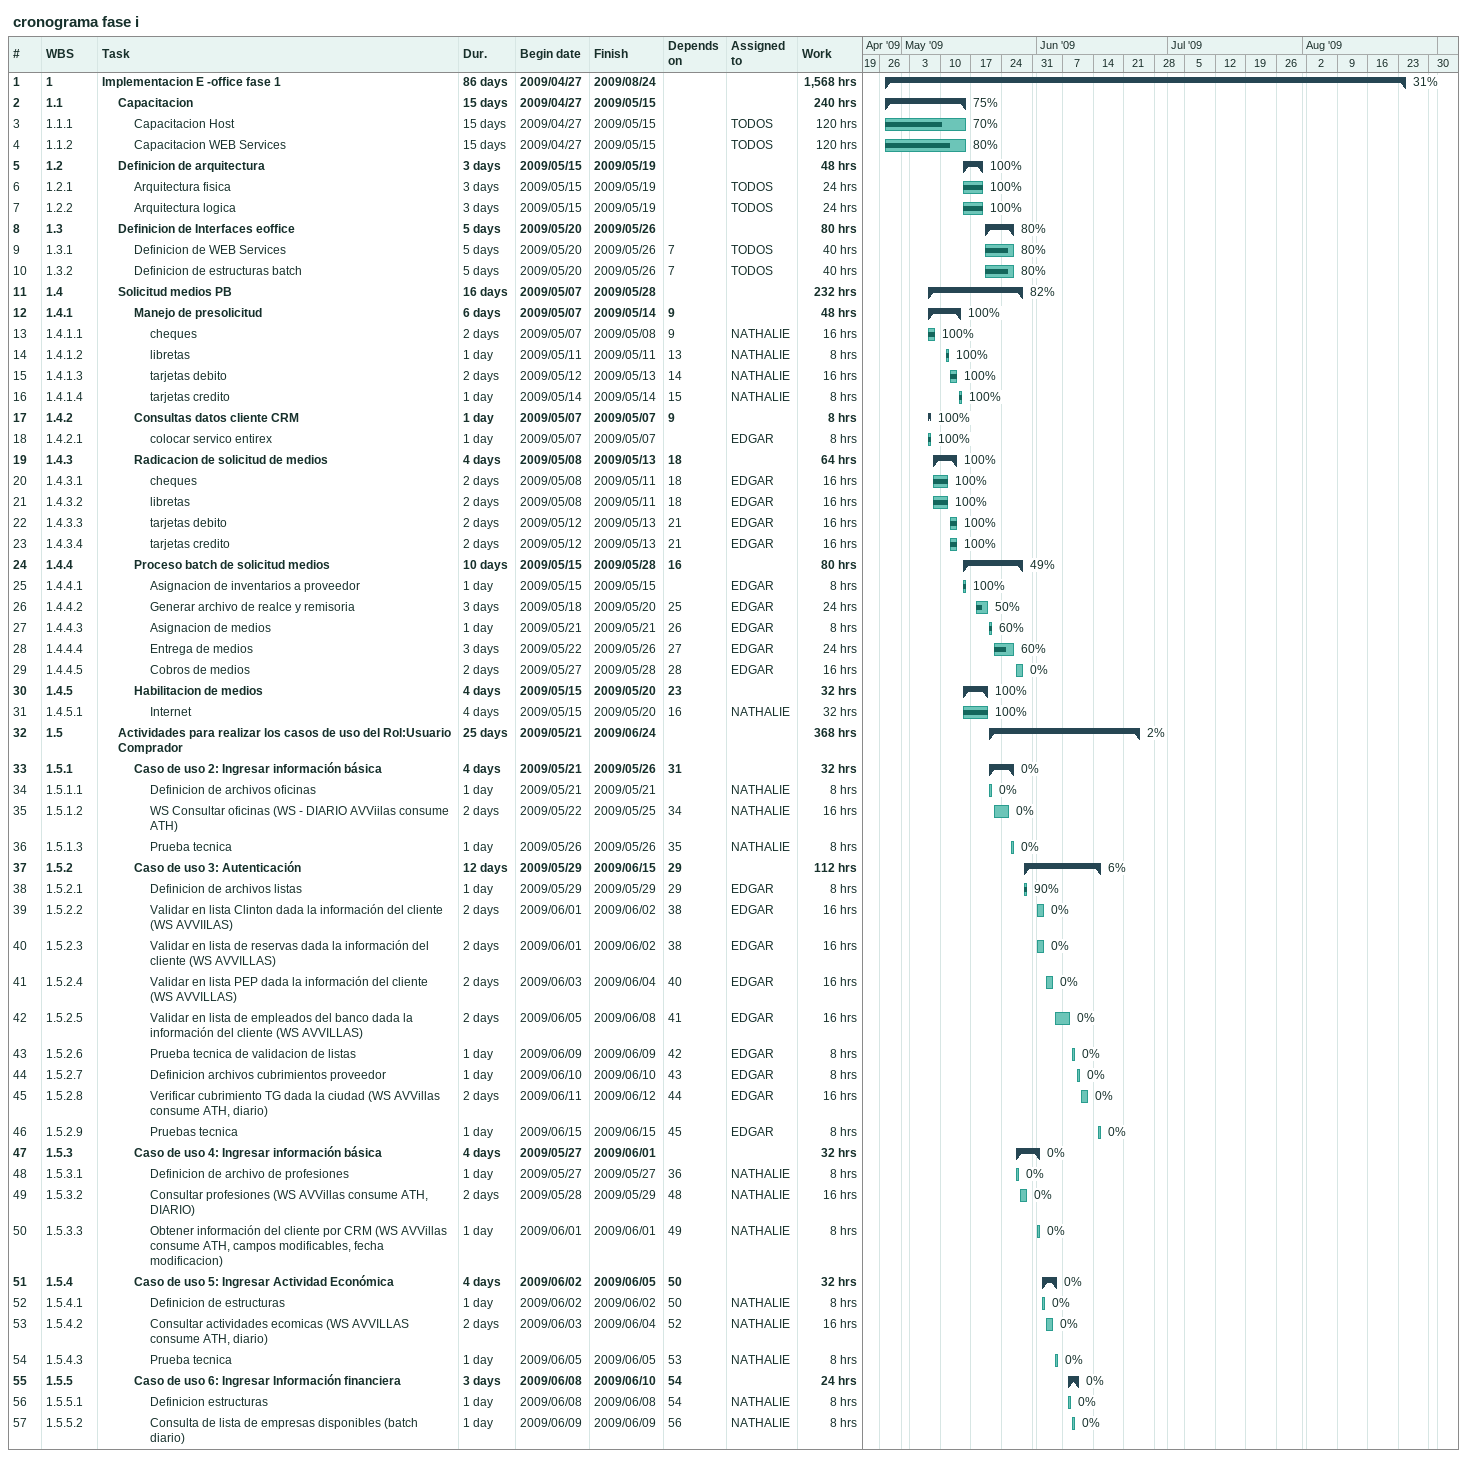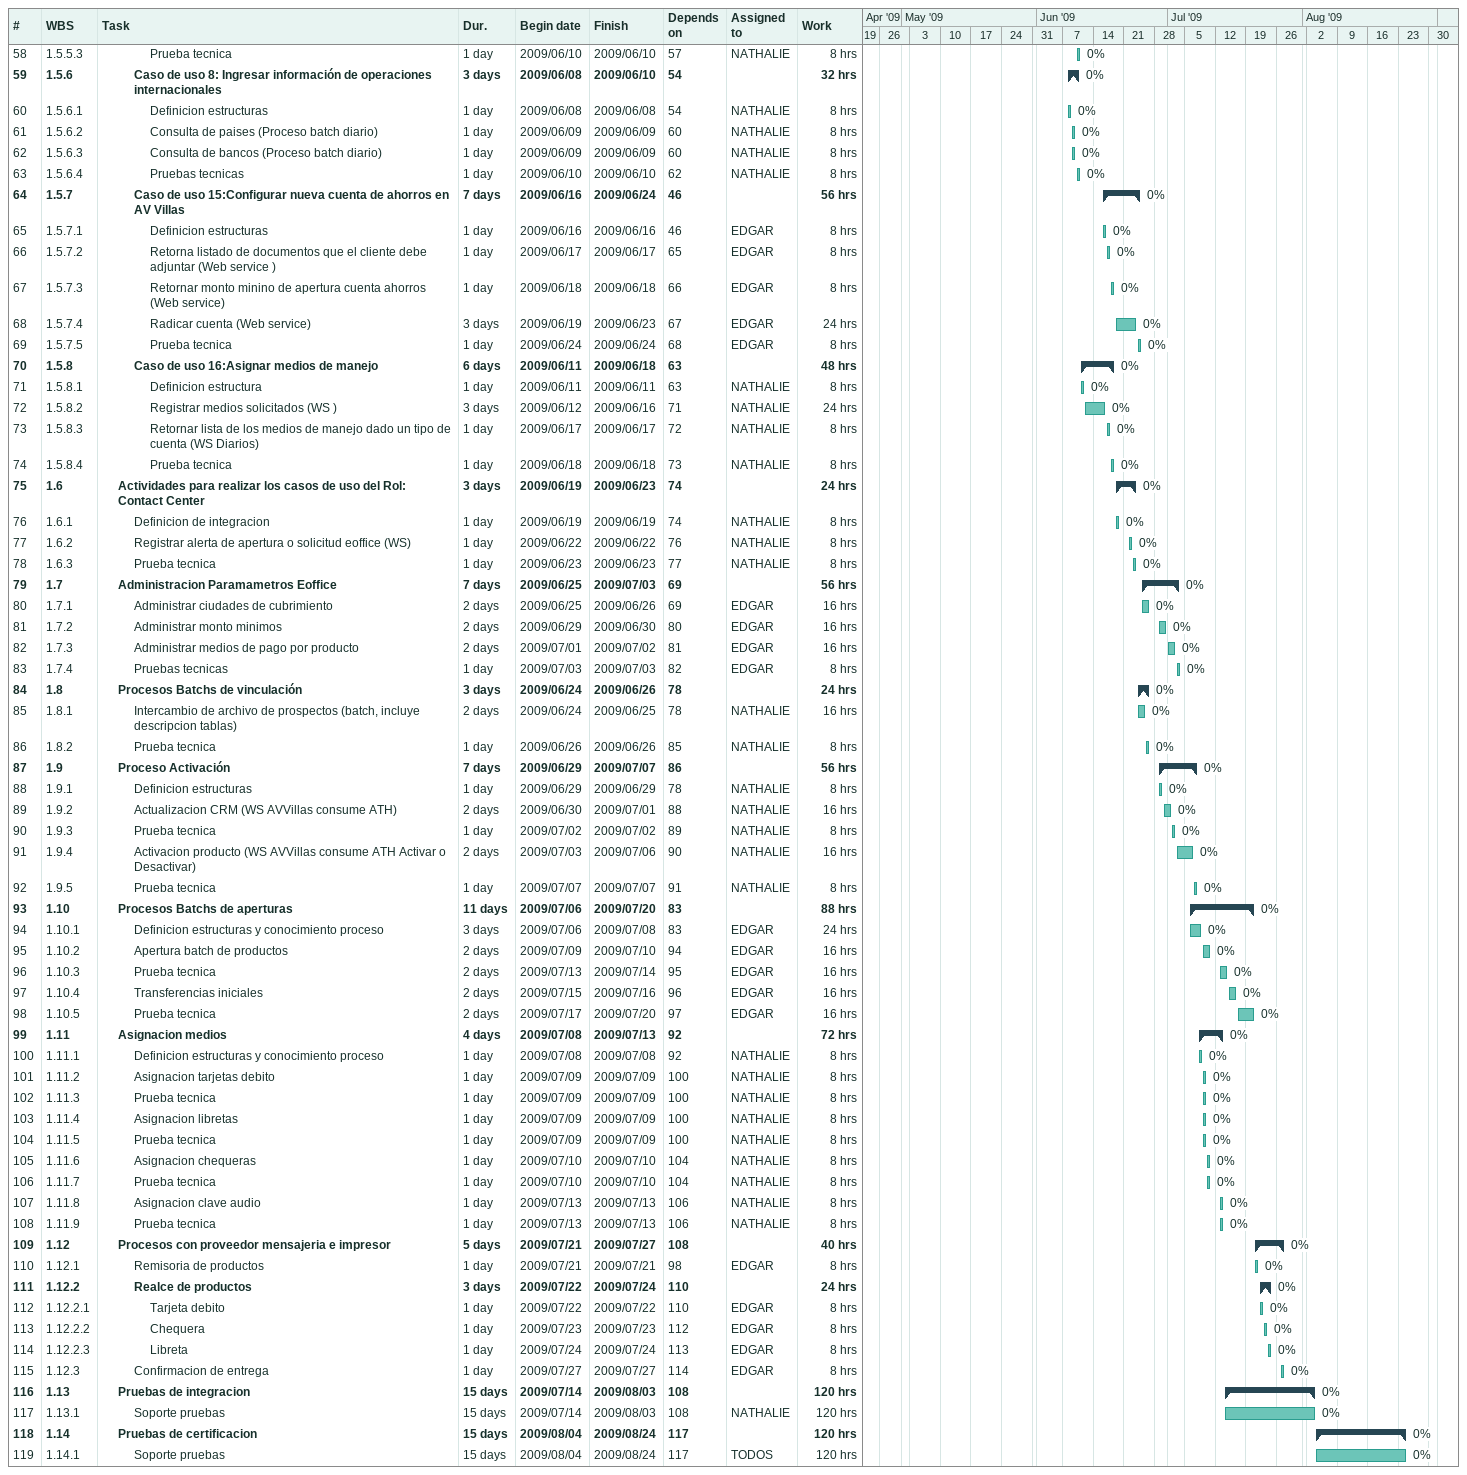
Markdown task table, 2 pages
cronograma fase i

| ID | WBS | Task | Duration | Start | Finish | Predecessors | Resources | % complete | Work (h) |
|---|---|---|---|---|---|---|---|---|---|
| 1 | 1 | **Implementacion E -office fase 1** | 86d | 2009-04-27 | 2009-08-24 |  |  | 31 | 1568 |
| 2 | 1.1 | **Capacitacion** | 15d | 2009-04-27 | 2009-05-15 |  |  | 75 | 240 |
| 3 | 1.1.1 | Capacitacion Host | 15d | 2009-04-27 | 2009-05-15 |  | TODOS | 70 | 120 |
| 4 | 1.1.2 | Capacitacion WEB Services | 15d | 2009-04-27 | 2009-05-15 |  | TODOS | 80 | 120 |
| 5 | 1.2 | **Definicion de arquitectura** | 3d | 2009-05-15 | 2009-05-19 |  |  | 100 | 48 |
| 6 | 1.2.1 | Arquitectura fisica | 3d | 2009-05-15 | 2009-05-19 |  | TODOS | 100 | 24 |
| 7 | 1.2.2 | Arquitectura logica | 3d | 2009-05-15 | 2009-05-19 |  | TODOS | 100 | 24 |
| 8 | 1.3 | **Definicion de Interfaces eoffice** | 5d | 2009-05-20 | 2009-05-26 |  |  | 80 | 80 |
| 9 | 1.3.1 | Definicion de WEB Services | 5d | 2009-05-20 | 2009-05-26 | 7 | TODOS | 80 | 40 |
| 10 | 1.3.2 | Definicion de estructuras batch | 5d | 2009-05-20 | 2009-05-26 | 7 | TODOS | 80 | 40 |
| 11 | 1.4 | **Solicitud medios PB** | 16d | 2009-05-07 | 2009-05-28 |  |  | 82 | 232 |
| 12 | 1.4.1 | **Manejo de presolicitud** | 6d | 2009-05-07 | 2009-05-14 | 9 |  | 100 | 48 |
| 13 | 1.4.1.1 | cheques | 2d | 2009-05-07 | 2009-05-08 | 9 | NATHALIE | 100 | 16 |
| 14 | 1.4.1.2 | libretas | 1d | 2009-05-11 | 2009-05-11 | 13 | NATHALIE | 100 | 8 |
| 15 | 1.4.1.3 | tarjetas debito | 2d | 2009-05-12 | 2009-05-13 | 14 | NATHALIE | 100 | 16 |
| 16 | 1.4.1.4 | tarjetas credito | 1d | 2009-05-14 | 2009-05-14 | 15 | NATHALIE | 100 | 8 |
| 17 | 1.4.2 | **Consultas datos cliente CRM** | 1d | 2009-05-07 | 2009-05-07 | 9 |  | 100 | 8 |
| 18 | 1.4.2.1 | colocar servico entirex | 1d | 2009-05-07 | 2009-05-07 |  | EDGAR | 100 | 8 |
| 19 | 1.4.3 | **Radicacion de solicitud de medios** | 4d | 2009-05-08 | 2009-05-13 | 18 |  | 100 | 64 |
| 20 | 1.4.3.1 | cheques | 2d | 2009-05-08 | 2009-05-11 | 18 | EDGAR | 100 | 16 |
| 21 | 1.4.3.2 | libretas | 2d | 2009-05-08 | 2009-05-11 | 18 | EDGAR | 100 | 16 |
| 22 | 1.4.3.3 | tarjetas debito | 2d | 2009-05-12 | 2009-05-13 | 21 | EDGAR | 100 | 16 |
| 23 | 1.4.3.4 | tarjetas credito | 2d | 2009-05-12 | 2009-05-13 | 21 | EDGAR | 100 | 16 |
| 24 | 1.4.4 | **Proceso batch de solicitud medios** | 10d | 2009-05-15 | 2009-05-28 | 16 |  | 49 | 80 |
| 25 | 1.4.4.1 | Asignacion de inventarios a proveedor | 1d | 2009-05-15 | 2009-05-15 |  | EDGAR | 100 | 8 |
| 26 | 1.4.4.2 | Generar archivo de realce y remisoria | 3d | 2009-05-18 | 2009-05-20 | 25 | EDGAR | 50 | 24 |
| 27 | 1.4.4.3 | Asignacion de medios | 1d | 2009-05-21 | 2009-05-21 | 26 | EDGAR | 60 | 8 |
| 28 | 1.4.4.4 | Entrega de medios | 3d | 2009-05-22 | 2009-05-26 | 27 | EDGAR | 60 | 24 |
| 29 | 1.4.4.5 | Cobros de medios | 2d | 2009-05-27 | 2009-05-28 | 28 | EDGAR | 0 | 16 |
| 30 | 1.4.5 | **Habilitacion de medios** | 4d | 2009-05-15 | 2009-05-20 | 23 |  | 100 | 32 |
| 31 | 1.4.5.1 | Internet | 4d | 2009-05-15 | 2009-05-20 | 16 | NATHALIE | 100 | 32 |
| 32 | 1.5 | **Actividades para realizar los casos de uso del Rol:Usuario Comprador** | 25d | 2009-05-21 | 2009-06-24 |  |  | 2 | 368 |
| 33 | 1.5.1 | **Caso de uso 2: Ingresar información básica** | 4d | 2009-05-21 | 2009-05-26 | 31 |  | 0 | 32 |
| 34 | 1.5.1.1 | Definicion de archivos oficinas | 1d | 2009-05-21 | 2009-05-21 |  | NATHALIE | 0 | 8 |
| 35 | 1.5.1.2 | WS Consultar oficinas (WS - DIARIO AVViilas consume ATH) | 2d | 2009-05-22 | 2009-05-25 | 34 | NATHALIE | 0 | 16 |
| 36 | 1.5.1.3 | Prueba tecnica | 1d | 2009-05-26 | 2009-05-26 | 35 | NATHALIE | 0 | 8 |
| 37 | 1.5.2 | **Caso de uso 3: Autenticación** | 12d | 2009-05-29 | 2009-06-15 | 29 |  | 6 | 112 |
| 38 | 1.5.2.1 | Definicion de archivos listas | 1d | 2009-05-29 | 2009-05-29 | 29 | EDGAR | 90 | 8 |
| 39 | 1.5.2.2 | Validar en lista Clinton dada la información del cliente (WS AVVIILAS) | 2d | 2009-06-01 | 2009-06-02 | 38 | EDGAR | 0 | 16 |
| 40 | 1.5.2.3 | Validar en lista de reservas dada la información del cliente (WS AVVILLAS) | 2d | 2009-06-01 | 2009-06-02 | 38 | EDGAR | 0 | 16 |
| 41 | 1.5.2.4 | Validar en lista PEP dada la información del cliente (WS AVVILLAS) | 2d | 2009-06-03 | 2009-06-04 | 40 | EDGAR | 0 | 16 |
| 42 | 1.5.2.5 | Validar en lista de empleados del banco dada la información del cliente (WS AVVILLAS) | 2d | 2009-06-05 | 2009-06-08 | 41 | EDGAR | 0 | 16 |
| 43 | 1.5.2.6 | Prueba tecnica de validacion de listas | 1d | 2009-06-09 | 2009-06-09 | 42 | EDGAR | 0 | 8 |
| 44 | 1.5.2.7 | Definicion archivos cubrimientos proveedor | 1d | 2009-06-10 | 2009-06-10 | 43 | EDGAR | 0 | 8 |
| 45 | 1.5.2.8 | Verificar cubrimiento TG dada la ciudad (WS AVVillas consume ATH, diario) | 2d | 2009-06-11 | 2009-06-12 | 44 | EDGAR | 0 | 16 |
| 46 | 1.5.2.9 | Pruebas tecnica | 1d | 2009-06-15 | 2009-06-15 | 45 | EDGAR | 0 | 8 |
| 47 | 1.5.3 | **Caso de uso 4: Ingresar información básica** | 4d | 2009-05-27 | 2009-06-01 |  |  | 0 | 32 |
| 48 | 1.5.3.1 | Definicion de archivo de profesiones | 1d | 2009-05-27 | 2009-05-27 | 36 | NATHALIE | 0 | 8 |
| 49 | 1.5.3.2 | Consultar profesiones (WS AVVillas consume ATH, DIARIO) | 2d | 2009-05-28 | 2009-05-29 | 48 | NATHALIE | 0 | 16 |
| 50 | 1.5.3.3 | Obtener información del cliente por CRM (WS AVVillas consume ATH, campos modificables, fecha modificacion) | 1d | 2009-06-01 | 2009-06-01 | 49 | NATHALIE | 0 | 8 |
| 51 | 1.5.4 | **Caso de uso 5: Ingresar Actividad Económica** | 4d | 2009-06-02 | 2009-06-05 | 50 |  | 0 | 32 |
| 52 | 1.5.4.1 | Definicion de estructuras | 1d | 2009-06-02 | 2009-06-02 | 50 | NATHALIE | 0 | 8 |
| 53 | 1.5.4.2 | Consultar actividades ecomicas (WS AVVILLAS consume ATH, diario) | 2d | 2009-06-03 | 2009-06-04 | 52 | NATHALIE | 0 | 16 |
| 54 | 1.5.4.3 | Prueba tecnica | 1d | 2009-06-05 | 2009-06-05 | 53 | NATHALIE | 0 | 8 |
| 55 | 1.5.5 | **Caso de uso 6: Ingresar Información financiera** | 3d | 2009-06-08 | 2009-06-10 | 54 |  | 0 | 24 |
| 56 | 1.5.5.1 | Definicion estructuras | 1d | 2009-06-08 | 2009-06-08 | 54 | NATHALIE | 0 | 8 |
| 57 | 1.5.5.2 | Consulta de lista de empresas disponibles (batch diario) | 1d | 2009-06-09 | 2009-06-09 | 56 | NATHALIE | 0 | 8 |
| 58 | 1.5.5.3 | Prueba tecnica | 1d | 2009-06-10 | 2009-06-10 | 57 | NATHALIE | 0 | 8 |
| 59 | 1.5.6 | **Caso de uso 8: Ingresar información de operaciones internacionales** | 3d | 2009-06-08 | 2009-06-10 | 54 |  | 0 | 32 |
| 60 | 1.5.6.1 | Definicion estructuras | 1d | 2009-06-08 | 2009-06-08 | 54 | NATHALIE | 0 | 8 |
| 61 | 1.5.6.2 | Consulta de paises (Proceso batch diario) | 1d | 2009-06-09 | 2009-06-09 | 60 | NATHALIE | 0 | 8 |
| 62 | 1.5.6.3 | Consulta de bancos (Proceso batch diario) | 1d | 2009-06-09 | 2009-06-09 | 60 | NATHALIE | 0 | 8 |
| 63 | 1.5.6.4 | Pruebas tecnicas | 1d | 2009-06-10 | 2009-06-10 | 62 | NATHALIE | 0 | 8 |
| 64 | 1.5.7 | **Caso de uso 15:Configurar nueva cuenta de ahorros en AV Villas** | 7d | 2009-06-16 | 2009-06-24 | 46 |  | 0 | 56 |
| 65 | 1.5.7.1 | Definicion estructuras | 1d | 2009-06-16 | 2009-06-16 | 46 | EDGAR | 0 | 8 |
| 66 | 1.5.7.2 | Retorna listado de documentos que el cliente debe adjuntar (Web service ) | 1d | 2009-06-17 | 2009-06-17 | 65 | EDGAR | 0 | 8 |
| 67 | 1.5.7.3 | Retornar monto minino de apertura cuenta ahorros (Web service) | 1d | 2009-06-18 | 2009-06-18 | 66 | EDGAR | 0 | 8 |
| 68 | 1.5.7.4 | Radicar cuenta (Web service) | 3d | 2009-06-19 | 2009-06-23 | 67 | EDGAR | 0 | 24 |
| 69 | 1.5.7.5 | Prueba tecnica | 1d | 2009-06-24 | 2009-06-24 | 68 | EDGAR | 0 | 8 |
| 70 | 1.5.8 | **Caso de uso 16:Asignar medios de manejo** | 6d | 2009-06-11 | 2009-06-18 | 63 |  | 0 | 48 |
| 71 | 1.5.8.1 | Definicion estructura | 1d | 2009-06-11 | 2009-06-11 | 63 | NATHALIE | 0 | 8 |
| 72 | 1.5.8.2 | Registrar medios solicitados (WS ) | 3d | 2009-06-12 | 2009-06-16 | 71 | NATHALIE | 0 | 24 |
| 73 | 1.5.8.3 | Retornar lista de los medios de manejo dado un tipo de cuenta (WS Diarios) | 1d | 2009-06-17 | 2009-06-17 | 72 | NATHALIE | 0 | 8 |
| 74 | 1.5.8.4 | Prueba tecnica | 1d | 2009-06-18 | 2009-06-18 | 73 | NATHALIE | 0 | 8 |
| 75 | 1.6 | **Actividades para realizar los casos de uso del Rol: Contact Center** | 3d | 2009-06-19 | 2009-06-23 | 74 |  | 0 | 24 |
| 76 | 1.6.1 | Definicion de integracion | 1d | 2009-06-19 | 2009-06-19 | 74 | NATHALIE | 0 | 8 |
| 77 | 1.6.2 | Registrar alerta de apertura o solicitud eoffice (WS) | 1d | 2009-06-22 | 2009-06-22 | 76 | NATHALIE | 0 | 8 |
| 78 | 1.6.3 | Prueba tecnica | 1d | 2009-06-23 | 2009-06-23 | 77 | NATHALIE | 0 | 8 |
| 79 | 1.7 | **Administracion Paramametros Eoffice** | 7d | 2009-06-25 | 2009-07-03 | 69 |  | 0 | 56 |
| 80 | 1.7.1 | Administrar ciudades de cubrimiento | 2d | 2009-06-25 | 2009-06-26 | 69 | EDGAR | 0 | 16 |
| 81 | 1.7.2 | Administrar monto minimos | 2d | 2009-06-29 | 2009-06-30 | 80 | EDGAR | 0 | 16 |
| 82 | 1.7.3 | Administrar medios de pago por producto | 2d | 2009-07-01 | 2009-07-02 | 81 | EDGAR | 0 | 16 |
| 83 | 1.7.4 | Pruebas tecnicas | 1d | 2009-07-03 | 2009-07-03 | 82 | EDGAR | 0 | 8 |
| 84 | 1.8 | **Procesos Batchs de vinculación** | 3d | 2009-06-24 | 2009-06-26 | 78 |  | 0 | 24 |
| 85 | 1.8.1 | Intercambio de archivo de prospectos (batch, incluye descripcion tablas) | 2d | 2009-06-24 | 2009-06-25 | 78 | NATHALIE | 0 | 16 |
| 86 | 1.8.2 | Prueba tecnica | 1d | 2009-06-26 | 2009-06-26 | 85 | NATHALIE | 0 | 8 |
| 87 | 1.9 | **Proceso Activación** | 7d | 2009-06-29 | 2009-07-07 | 86 |  | 0 | 56 |
| 88 | 1.9.1 | Definicion estructuras | 1d | 2009-06-29 | 2009-06-29 | 78 | NATHALIE | 0 | 8 |
| 89 | 1.9.2 | Actualizacion CRM (WS AVVillas consume ATH) | 2d | 2009-06-30 | 2009-07-01 | 88 | NATHALIE | 0 | 16 |
| 90 | 1.9.3 | Prueba tecnica | 1d | 2009-07-02 | 2009-07-02 | 89 | NATHALIE | 0 | 8 |
| 91 | 1.9.4 | Activacion producto (WS AVVillas consume ATH Activar o Desactivar) | 2d | 2009-07-03 | 2009-07-06 | 90 | NATHALIE | 0 | 16 |
| 92 | 1.9.5 | Prueba tecnica | 1d | 2009-07-07 | 2009-07-07 | 91 | NATHALIE | 0 | 8 |
| 93 | 1.10 | **Procesos Batchs de aperturas** | 11d | 2009-07-06 | 2009-07-20 | 83 |  | 0 | 88 |
| 94 | 1.10.1 | Definicion estructuras y conocimiento proceso | 3d | 2009-07-06 | 2009-07-08 | 83 | EDGAR | 0 | 24 |
| 95 | 1.10.2 | Apertura batch de productos | 2d | 2009-07-09 | 2009-07-10 | 94 | EDGAR | 0 | 16 |
| 96 | 1.10.3 | Prueba tecnica | 2d | 2009-07-13 | 2009-07-14 | 95 | EDGAR | 0 | 16 |
| 97 | 1.10.4 | Transferencias iniciales | 2d | 2009-07-15 | 2009-07-16 | 96 | EDGAR | 0 | 16 |
| 98 | 1.10.5 | Prueba tecnica | 2d | 2009-07-17 | 2009-07-20 | 97 | EDGAR | 0 | 16 |
| 99 | 1.11 | **Asignacion medios** | 4d | 2009-07-08 | 2009-07-13 | 92 |  | 0 | 72 |
| 100 | 1.11.1 | Definicion estructuras y conocimiento proceso | 1d | 2009-07-08 | 2009-07-08 | 92 | NATHALIE | 0 | 8 |
| 101 | 1.11.2 | Asignacion tarjetas debito | 1d | 2009-07-09 | 2009-07-09 | 100 | NATHALIE | 0 | 8 |
| 102 | 1.11.3 | Prueba tecnica | 1d | 2009-07-09 | 2009-07-09 | 100 | NATHALIE | 0 | 8 |
| 103 | 1.11.4 | Asignacion libretas | 1d | 2009-07-09 | 2009-07-09 | 100 | NATHALIE | 0 | 8 |
| 104 | 1.11.5 | Prueba tecnica | 1d | 2009-07-09 | 2009-07-09 | 100 | NATHALIE | 0 | 8 |
| 105 | 1.11.6 | Asignacion chequeras | 1d | 2009-07-10 | 2009-07-10 | 104 | NATHALIE | 0 | 8 |
| 106 | 1.11.7 | Prueba tecnica | 1d | 2009-07-10 | 2009-07-10 | 104 | NATHALIE | 0 | 8 |
| 107 | 1.11.8 | Asignacion clave audio | 1d | 2009-07-13 | 2009-07-13 | 106 | NATHALIE | 0 | 8 |
| 108 | 1.11.9 | Prueba tecnica | 1d | 2009-07-13 | 2009-07-13 | 106 | NATHALIE | 0 | 8 |
| 109 | 1.12 | **Procesos con proveedor mensajeria e impresor** | 5d | 2009-07-21 | 2009-07-27 | 108 |  | 0 | 40 |
| 110 | 1.12.1 | Remisoria de productos | 1d | 2009-07-21 | 2009-07-21 | 98 | EDGAR | 0 | 8 |
| 111 | 1.12.2 | **Realce de productos** | 3d | 2009-07-22 | 2009-07-24 | 110 |  | 0 | 24 |
| 112 | 1.12.2.1 | Tarjeta debito | 1d | 2009-07-22 | 2009-07-22 | 110 | EDGAR | 0 | 8 |
| 113 | 1.12.2.2 | Chequera | 1d | 2009-07-23 | 2009-07-23 | 112 | EDGAR | 0 | 8 |
| 114 | 1.12.2.3 | Libreta | 1d | 2009-07-24 | 2009-07-24 | 113 | EDGAR | 0 | 8 |
| 115 | 1.12.3 | Confirmacion de entrega | 1d | 2009-07-27 | 2009-07-27 | 114 | EDGAR | 0 | 8 |
| 116 | 1.13 | **Pruebas de integracion** | 15d | 2009-07-14 | 2009-08-03 | 108 |  | 0 | 120 |
| 117 | 1.13.1 | Soporte pruebas | 15d | 2009-07-14 | 2009-08-03 | 108 | NATHALIE | 0 | 120 |
| 118 | 1.14 | **Pruebas de certificacion** | 15d | 2009-08-04 | 2009-08-24 | 117 |  | 0 | 120 |
| 119 | 1.14.1 | Soporte pruebas | 15d | 2009-08-04 | 2009-08-24 | 117 | TODOS | 0 | 120 |
